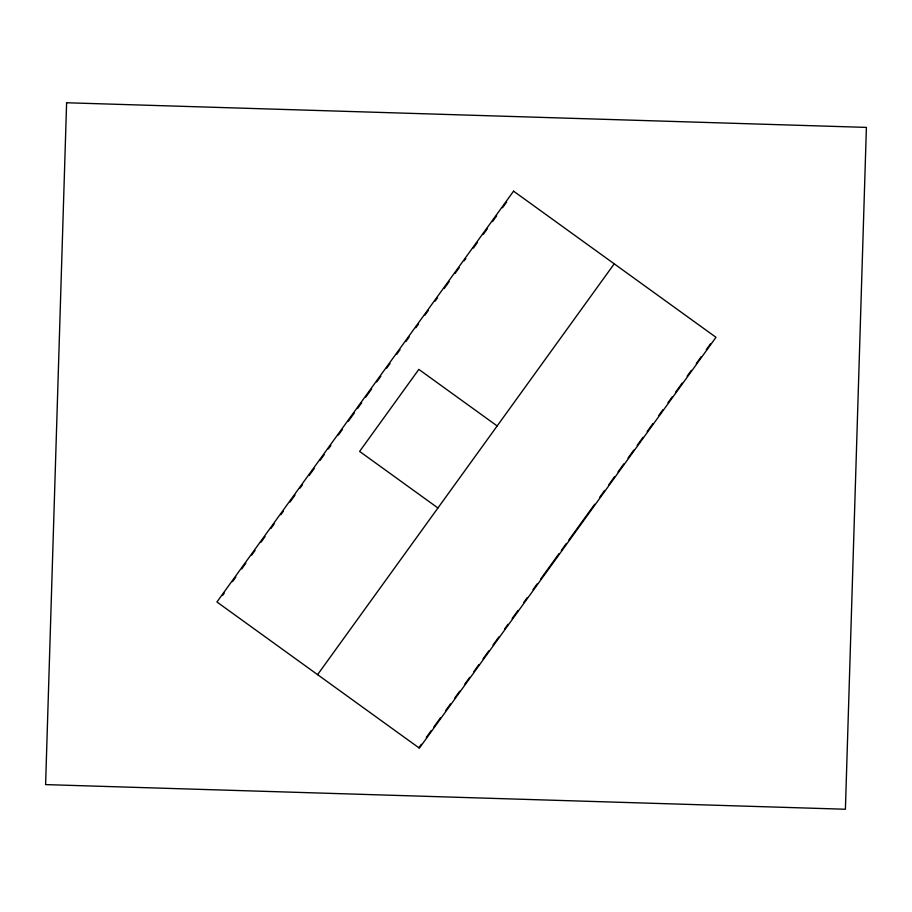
<?xml version="1.0" encoding="UTF-8"?>
<svg xmlns="http://www.w3.org/2000/svg" width="912" height="912" viewBox="0 0 912 912"><rect width="100%" height="100%" fill="white"/><g stroke="black" fill="none" stroke-linecap="round" stroke-linejoin="round"><path stroke-width="1.37" d="M222.528 595.479L224.204 593.176M232.526 581.639L235.866 577.022M241.691 568.94L245.864 563.171M251.701 555.089L255.029 550.472M260.866 542.401L265.027 536.632M270.864 528.55L274.193 523.933M280.862 514.699L283.358 511.244M290.027 502.01L295.021 495.091M300.025 488.159L302.522 484.705M309.191 475.471L314.195 468.54M320.021 460.469L324.193 454.7M328.354 448.921L330.851 445.466M338.352 435.081L342.524 429.313M348.35 421.23L354.289 413.011M357.515 408.542L361.688 402.762M365.701 397.199L371.686 388.922M376.679 381.991L380.851 376.223M386.688 368.152L390.017 363.535M396.686 354.301L400.015 349.684M405.851 341.601L409.18 336.984M415.849 327.761L418.346 324.296M425.015 315.062L428.344 310.445M435.013 301.211L437.509 297.757M444.178 288.523L449.183 281.603M455.008 273.52L459.181 267.752M464.174 260.821L465.838 258.518M473.339 248.132L477.512 242.364M483.337 234.281L487.51 228.513M492.503 221.593L496.675 215.825M502.501 207.742L506.673 201.974M317.581 674.652L614.221 263.83M418.836 747.76L421.344 744.306M426.337 737.375L431.342 730.455M433.838 726.989L440.507 717.755M445.501 710.836L450.505 703.916M454.666 698.147L459.671 691.216M464.675 684.296L469.669 677.377M473.841 671.597L478.834 664.677M483.007 658.909L488.832 650.826M493.004 645.058L498.83 636.986M504.667 628.904L507.995 624.287M512.168 618.518L517.993 610.436M523.83 602.365L527.159 597.748M532.996 589.665L537.168 583.897M540.497 579.28L551.749 563.696M552.159 563.126L559.045 553.595M561.325 550.438L566.341 543.484M568.757 540.143L575.495 530.818M576.076 530.009L594.658 504.268M599.663 497.348L604.656 490.428M608.828 484.66L614.654 476.577M617.994 471.96L623.819 463.889M627.992 458.109L633.817 450.038M637.157 445.421L642.983 437.338M647.155 431.57L652.981 423.499M658.817 415.416L662.99 409.648M667.983 402.728L672.155 396.948M675.484 392.331L682.153 383.108M687.146 376.177L691.319 370.409M696.312 363.489L701.317 356.558M706.31 349.638L710.482 343.87M497.165 425.95L418.836 369.394L359.613 451.429L437.931 507.973M66.61 102.76L45.6 784.605L845.401 809.24L866.4 127.395L66.61 102.76M513.57 191.155L216.931 601.977L419.36 748.136L715.988 337.315L513.57 191.155"/></g></svg>
